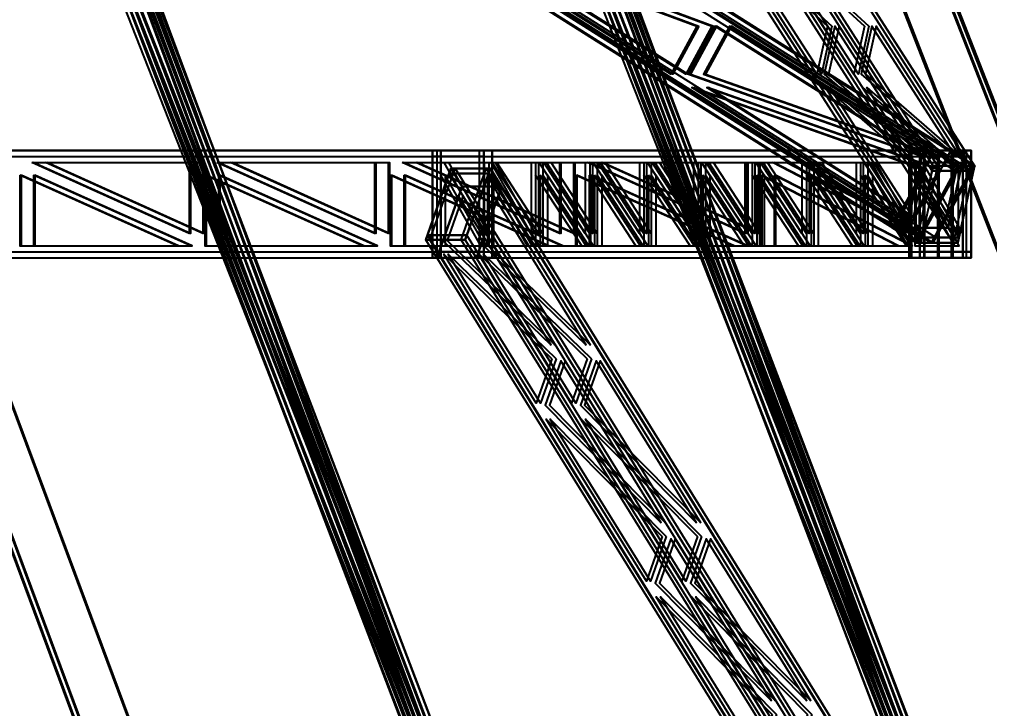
# Model space of a CAD drawing. Header units: millimetres. Extents: x -84906 to 117550, y -3000 to 338000.
# Drawn here: x 32198 to 35456, y 14895 to 17210 of the extents above; entities that cross this region are included whole.
import ezdxf

# ---------------------------------------------------------------- set-up
doc = ezdxf.new("R2010")
doc.units = ezdxf.units.MM
doc.layers.add('D-STR-DIM', color=7, linetype='Continuous', lineweight=13)
doc.layers.add('D-STR-STRC', color=7, linetype='Continuous', lineweight=25)
doc.styles.add('OpenSansCondensed-Light', font='OpenSansCondensed-Light.ttf')
doc.styles.add('TOWER_UNICODE', font='Arial Unicode.ttf')
doc.dimstyles.new('EZDXF', dxfattribs={"dimtxt": 0.25, "dimasz": 0.175, "dimexe": 0.375, "dimexo": 0.125, "dimgap": 0.1, "dimtad": 1, "dimlfac": 100, "dimzin": 12, "dimdsep": 46, "dimtxsty": 'OpenSansCondensed-Light', "dimblk": 'ARCHTICK', "dimcen": 2.5, "dimazin": 3, "dimtfac": 0.5, "dimtmove": 2, "dimatfit": 3})

# ---------------------------------------------------------------- blocks, each defined once
blk = doc.blocks.new('_ARCHTICK')
at = {"color": 0, "linetype": 'BYBLOCK', "const_width": 0.15}
blk.add_lwpolyline([(-0.5, -0.5), (0.5, 0.5)], dxfattribs=at)

msp = doc.modelspace()

# ---------------------------------------------------------------- linework, layer by layer
at = {"layer": 'D-STR-STRC'}
for points in [[(35349.4, 16718.4), (35209, 16459.4), (25368.3, 22670.5), (25508.7, 22929.5)], [(35349.4, 16718.4), (35209, 16459.4), (25368.3, 22670.5), (25508.7, 22929.5)], [(35355.4, 16718.4), (35215, 16459.4), (25374.3, 22670.5), (25514.7, 22929.5)], [(35355.4, 16718.4), (35215, 16459.4), (25374.3, 22670.5), (25514.7, 22929.5)], [(35399.7, 16718.4), (35259.3, 16459.4), (25418.6, 22670.5), (25559, 22929.5)], [(35399.7, 16718.4), (35259.3, 16459.4), (25418.6, 22670.5), (25559, 22929.5)], [(35405.7, 16718.4), (35265.3, 16459.4), (25424.6, 22670.5), (25565, 22929.5)], [(35405.7, 16718.4), (35265.3, 16459.4), (25424.6, 22670.5), (25565, 22929.5)], [(35266.3, 16718.4), (35209.4, 16459.4), (31225.6, 22670.5), (31282.5, 22929.5)], [(35266.3, 16718.4), (35209.4, 16459.4), (31225.6, 22670.5), (31282.5, 22929.5)], [(35281.1, 16718.4), (35224.3, 16459.4), (31240.5, 22670.5), (31297.3, 22929.5)], [(35281.1, 16718.4), (35224.3, 16459.4), (31240.5, 22670.5), (31297.3, 22929.5)], [(35390.5, 16718.4), (35333.6, 16459.4), (31349.8, 22670.5), (31406.7, 22929.5)], [(35390.5, 16718.4), (35333.6, 16459.4), (31349.8, 22670.5), (31406.7, 22929.5)], [(35405.3, 16718.4), (35348.5, 16459.4), (31364.7, 22670.5), (31421.5, 22929.5)], [(35405.3, 16718.4), (35348.5, 16459.4), (31364.7, 22670.5), (31421.5, 22929.5)], [(35244.5, 10447), (32524.1, 17363.2), (32225.4, 18372.6)], [(32225.4, 18372.6), (32524.1, 17363.2), (35405.7, 9803.3)], [(32225.4, 18372.6), (35405.7, 9803.3), (35244.5, 10447)], [(35259.7, 10452), (32539.3, 17368.2), (32240.5, 18377.5)], [(32240.5, 18377.5), (32539.3, 17368.2), (35420.9, 9808.2)], [(32240.6, 18377.3), (35420.9, 9808), (35259.7, 10451.8)], [(37025.7, 9803.3), (36864.5, 10447), (33845.4, 18372.6)], [(37025.7, 9803.3), (33845.4, 18372.6), (34144.1, 17363.2)], [(34144.1, 17363.2), (33845.4, 18372.6), (36864.5, 10447)], [(37010.6, 9798.5), (36849.3, 10442.3), (33830.2, 18367.8)], [(37010.6, 9798.3), (33830.2, 18367.6), (34128.9, 17358.3)], [(34128.9, 17358.3), (33830.2, 18367.6), (36849.4, 10442.1)], [(38586.9, 8970.4), (34571.7, 8970.4), (31204.3, 18040.8), (35039.5, 18040.8)], [(38586.9, 8964.8), (34571.7, 8964.8), (31204.3, 18035.2), (35039.5, 18035.2)], [(34571.7, 8959), (38586.9, 8959), (35039.5, 18029.4), (31204.3, 18029.4)], [(34586.7, 8970.4), (34586.7, 8970.4), (31219.3, 18040.8), (31219.3, 18040.8)], [(38572, 8959), (38572, 8959), (35024.6, 18029.4), (35024.6, 18029.4)], [(32858.5, 13579.5), (32858.5, 13579.5), (31233.8, 17955.8), (31233.8, 17955.8)], [(32873.5, 13585), (32873.5, 13585), (31248.8, 17961.3), (31248.8, 17961.3)], [(33042.8, 13579), (36598.2, 13579), (34890.3, 17956.2), (31413.7, 17956.2)], [(33042.8, 13573.2), (36598.2, 13573.2), (34890.3, 17950.4), (31413.7, 17950.4)], [(36598, 13585), (33042.7, 13585), (31413.9, 17961.3), (34890.5, 17961.3)], [(36598, 13579.5), (33042.7, 13579.5), (31413.9, 17955.8), (34890.5, 17955.8)], [(34049.8, 13534.6), (32531.2, 17395.4), (32364.4, 17958.9)], [(34065, 13539.5), (32546.3, 17400.4), (32379.6, 17963.9)], [(34136, 17390.5), (33969.3, 17954), (35654.7, 13529.6)], [(34151.2, 17395.4), (33984.4, 17958.9), (35669.8, 13534.6)], [(36767.4, 13573.2), (36767.4, 13573.2), (35055.5, 17950.4), (35055.5, 17950.4)], [(36782.3, 13579), (36782.3, 13579), (35070.4, 17956.2), (35070.4, 17956.2)], [(32373.7, 17925.9), (32532.9, 17388.1), (34068.4, 13359.7)], [(32388.9, 17930.9), (32548.1, 17393), (34083.6, 13364.6)], [(35673.3, 13354.7), (33978.6, 17921), (34137.7, 17383.1)], [(35688.4, 13359.7), (33993.7, 17925.9), (34152.9, 17388.1)], [(34473.2, 17186.8), (34385.7, 17025.4), (33636, 17498.6)], [(34473.2, 17186.8), (34385.7, 17025.4), (33636, 17498.6)], [(34479.2, 17186.8), (34391.7, 17025.4), (33642, 17498.6)], [(34479.2, 17186.8), (34391.7, 17025.4), (33642, 17498.6)], [(34523.5, 17186.8), (34436, 17025.4), (33686.3, 17498.6)], [(34523.5, 17186.8), (34436, 17025.4), (33686.3, 17498.6)], [(34529.5, 17186.8), (34442, 17025.4), (33692.3, 17498.6)], [(34529.5, 17186.8), (34442, 17025.4), (33692.3, 17498.6)], [(34911.5, 17186.8), (34876.1, 17025.4), (34572.6, 17498.6)], [(34911.5, 17186.8), (34876.1, 17025.4), (34572.6, 17498.6)], [(34926.4, 17186.8), (34890.9, 17025.4), (34587.5, 17498.6)], [(34926.4, 17186.8), (34890.9, 17025.4), (34587.5, 17498.6)], [(35035.8, 17186.8), (35000.3, 17025.4), (34696.8, 17498.6)], [(35035.8, 17186.8), (35000.3, 17025.4), (34696.8, 17498.6)], [(35050.6, 17186.8), (35015.2, 17025.4), (34711.7, 17498.6)], [(35050.6, 17186.8), (35015.2, 17025.4), (34711.7, 17498.6)], [(35244.5, 10447), (35405.7, 9803.3), (32524.1, 17363.2)], [(35259.7, 10451.7), (35420.9, 9808), (32539.3, 17368)], [(34144.1, 17363.2), (36864.5, 10447), (37025.7, 9803.3)], [(34128.9, 17358.5), (36849.3, 10442.3), (37010.5, 9798.6)], [(35224.3, 16751), (34532.7, 17187.5), (34445.1, 17026.1)], [(35224.3, 16751), (34532.7, 17187.5), (34445.1, 17026.1)], [(35230.3, 16751), (34538.7, 17187.5), (34451.1, 17026.1)], [(35230.3, 16751), (34538.7, 17187.5), (34451.1, 17026.1)], [(35274.6, 16751), (34582.9, 17187.5), (34495.4, 17026.1)], [(35274.6, 16751), (34582.9, 17187.5), (34495.4, 17026.1)], [(35280.6, 16751), (34588.9, 17187.5), (34501.4, 17026.1)], [(35280.6, 16751), (34588.9, 17187.5), (34501.4, 17026.1)], [(35215.6, 16751), (34935.6, 17187.5), (34900.2, 17026.1)], [(35215.6, 16751), (34935.6, 17187.5), (34900.2, 17026.1)], [(35230.4, 16751), (34950.4, 17187.5), (34915, 17026.1)], [(35230.4, 16751), (34950.4, 17187.5), (34915, 17026.1)], [(35339.8, 16751), (35059.8, 17187.5), (35024.4, 17026.1)], [(35339.8, 16751), (35059.8, 17187.5), (35024.4, 17026.1)], [(35354.7, 16751), (35074.7, 17187.5), (35039.2, 17026.1)], [(35354.7, 16751), (35074.7, 17187.5), (35039.2, 17026.1)], [(35235.3, 16705.8), (35147.7, 16544.4), (34456.1, 16981)], [(35235.3, 16705.8), (35147.7, 16544.4), (34456.1, 16981)], [(35241.3, 16705.8), (35153.7, 16544.4), (34462.1, 16981)], [(35241.3, 16705.8), (35153.7, 16544.4), (34462.1, 16981)], [(35285.5, 16705.8), (35198, 16544.4), (34506.4, 16981)], [(35285.5, 16705.8), (35198, 16544.4), (34506.4, 16981)], [(35291.5, 16705.8), (35204, 16544.4), (34512.4, 16981)], [(35291.5, 16705.8), (35204, 16544.4), (34512.4, 16981)], [(35220, 16705.8), (35184.6, 16544.4), (34904.6, 16981)], [(35220, 16705.8), (35184.6, 16544.4), (34904.6, 16981)], [(35234.9, 16705.8), (35199.4, 16544.4), (34919.4, 16981)], [(35234.9, 16705.8), (35199.4, 16544.4), (34919.4, 16981)], [(35344.3, 16705.8), (35308.8, 16544.4), (35028.8, 16981)], [(35344.3, 16705.8), (35308.8, 16544.4), (35028.8, 16981)], [(35359.1, 16705.8), (35323.7, 16544.4), (35043.7, 16981)], [(35359.1, 16705.8), (35323.7, 16544.4), (35043.7, 16981)], [(29685.9, 16768.9), (29685.9, 16408.9), (35282.1, 16408.9), (35282.1, 16768.9)], [(29685.9, 16768.9), (29685.9, 16408.9), (35282.1, 16408.9), (35282.1, 16768.9)], [(29690.3, 16768.9), (29690.3, 16408.9), (35286.6, 16408.9), (35286.6, 16768.9)], [(29690.3, 16768.9), (29690.3, 16408.9), (35286.6, 16408.9), (35286.6, 16768.9)], [(29731.9, 16768.9), (29731.9, 16408.9), (35328.1, 16408.9), (35328.1, 16768.9)], [(29731.9, 16768.9), (29731.9, 16408.9), (35328.1, 16408.9), (35328.1, 16768.9)], [(29736.4, 16768.9), (29736.4, 16408.9), (35332.6, 16408.9), (35332.6, 16768.9)], [(29736.4, 16768.9), (29736.4, 16408.9), (35332.6, 16408.9), (35332.6, 16768.9)], [(33757.5, 16768.9), (33584.7, 16768.9), (33584.7, 16748.9), (33757.5, 16748.9)], [(33584.7, 16768.9), (33584.7, 16408.9), (35221, 16408.9), (35221, 16768.9)], [(33757.5, 16768.9), (33584.7, 16768.9), (33584.7, 16408.9), (33757.5, 16408.9)], [(33584.7, 16768.9), (33757.5, 16768.9), (33757.5, 16748.9), (33584.7, 16748.9)], [(33584.7, 16768.9), (33584.7, 16408.9), (35221, 16408.9), (35221, 16768.9)], [(33584.7, 16768.9), (33757.5, 16768.9), (33757.5, 16408.9), (33584.7, 16408.9)], [(33600.1, 16768.9), (33600.1, 16408.9), (35236.3, 16408.9), (35236.3, 16768.9)], [(33600.1, 16768.9), (33600.1, 16408.9), (35236.3, 16408.9), (35236.3, 16768.9)], [(33785.5, 16768.9), (33612.8, 16768.9), (33612.8, 16408.9), (33785.5, 16408.9)], [(33612.8, 16768.9), (33785.5, 16768.9), (33785.5, 16408.9), (33612.8, 16408.9)], [(33742.1, 16768.9), (33742.1, 16408.9), (35378.4, 16408.9), (35378.4, 16768.9)], [(33742.1, 16768.9), (33742.1, 16408.9), (35378.4, 16408.9), (35378.4, 16768.9)], [(33757.5, 16768.9), (33757.5, 16408.9), (35393.7, 16408.9), (35393.7, 16768.9)], [(33757.5, 16768.9), (33757.5, 16408.9), (35393.7, 16408.9), (35393.7, 16768.9)], [(35269.4, 16768.9), (35325.7, 16768.9), (35185.3, 16509.9), (35129, 16509.9)], [(35325.7, 16768.9), (35269.4, 16768.9), (35129, 16509.9), (35185.3, 16509.9)], [(35233.9, 16768.9), (35372.9, 16768.9), (35316.1, 16509.9), (35177, 16509.9)], [(35372.9, 16768.9), (35233.9, 16768.9), (35177, 16509.9), (35316.1, 16509.9)], [(35236.6, 16768.9), (35186.1, 16768.9), (35186.1, 16408.9), (35236.6, 16408.9)], [(35186.1, 16768.9), (35236.6, 16768.9), (35236.6, 16408.9), (35186.1, 16408.9)], [(35365.7, 16768.9), (35192.9, 16768.9), (35192.9, 16408.9), (35365.7, 16408.9)], [(35192.9, 16768.9), (35365.7, 16768.9), (35365.7, 16408.9), (35192.9, 16408.9)], [(35393.7, 16768.9), (35221, 16768.9), (35221, 16748.9), (35393.7, 16748.9)], [(35393.7, 16768.9), (35221, 16768.9), (35221, 16408.9), (35393.7, 16408.9)], [(35221, 16768.9), (35393.7, 16768.9), (35393.7, 16748.9), (35221, 16748.9)], [(35221, 16768.9), (35393.7, 16768.9), (35393.7, 16408.9), (35221, 16408.9)], [(35332.6, 16768.9), (35282.1, 16768.9), (35282.1, 16748.9), (35332.6, 16748.9)], [(35332.6, 16768.9), (35282.1, 16768.9), (35282.1, 16408.9), (35332.6, 16408.9)], [(35282.1, 16768.9), (35332.6, 16768.9), (35332.6, 16748.9), (35282.1, 16748.9)], [(35282.1, 16768.9), (35332.6, 16768.9), (35332.6, 16408.9), (35282.1, 16408.9)], [(32239.8, 16728.9), (32768.5, 16728.9), (32768.5, 16490.9)], [(32239.8, 16728.9), (32768.5, 16728.9), (32768.5, 16490.9)], [(32244.3, 16728.9), (32773, 16728.9), (32773, 16490.9)], [(32244.3, 16728.9), (32773, 16728.9), (32773, 16490.9)], [(32285.8, 16728.9), (32814.5, 16728.9), (32814.5, 16490.9)], [(32285.8, 16728.9), (32814.5, 16728.9), (32814.5, 16490.9)], [(32290.3, 16728.9), (32819, 16728.9), (32819, 16490.9)], [(32290.3, 16728.9), (32819, 16728.9), (32819, 16490.9)], [(32861.6, 16728.9), (33390.3, 16728.9), (33390.3, 16490.9)], [(32861.6, 16728.9), (33390.3, 16728.9), (33390.3, 16490.9)], [(32866.1, 16728.9), (33394.8, 16728.9), (33394.8, 16490.9)], [(32866.1, 16728.9), (33394.8, 16728.9), (33394.8, 16490.9)], [(32907.6, 16728.9), (33436.3, 16728.9), (33436.3, 16490.9)], [(32907.6, 16728.9), (33436.3, 16728.9), (33436.3, 16490.9)], [(32912.1, 16728.9), (33440.8, 16728.9), (33440.8, 16490.9)], [(32912.1, 16728.9), (33440.8, 16728.9), (33440.8, 16490.9)], [(33483.4, 16728.9), (34012.1, 16728.9), (34012.1, 16490.9)], [(33483.4, 16728.9), (34012.1, 16728.9), (34012.1, 16490.9)], [(33487.9, 16728.9), (34016.6, 16728.9), (34016.6, 16490.9)], [(33487.9, 16728.9), (34016.6, 16728.9), (34016.6, 16490.9)], [(33529.4, 16728.9), (34058.1, 16728.9), (34058.1, 16490.9)], [(33529.4, 16728.9), (34058.1, 16728.9), (34058.1, 16490.9)], [(33533.9, 16728.9), (34062.6, 16728.9), (34062.6, 16490.9)], [(33533.9, 16728.9), (34062.6, 16728.9), (34062.6, 16490.9)], [(33624.6, 16728.9), (33758.8, 16728.9), (33758.8, 16490.9)], [(33624.6, 16728.9), (33758.8, 16728.9), (33758.8, 16490.9)], [(33639.9, 16728.9), (33774.2, 16728.9), (33774.2, 16490.9)], [(33639.9, 16728.9), (33774.2, 16728.9), (33774.2, 16490.9)], [(33782, 16728.9), (33916.2, 16728.9), (33916.2, 16490.9)], [(33782, 16728.9), (33916.2, 16728.9), (33916.2, 16490.9)], [(33786, 16728.9), (33940.6, 16728.9), (33940.6, 16490.9)], [(33786, 16728.9), (33940.6, 16728.9), (33940.6, 16490.9)], [(33797.3, 16728.9), (33931.6, 16728.9), (33931.6, 16490.9)], [(33797.3, 16728.9), (33931.6, 16728.9), (33931.6, 16490.9)], [(33801.4, 16728.9), (33956, 16728.9), (33956, 16490.9)], [(33801.4, 16728.9), (33956, 16728.9), (33956, 16490.9)], [(33943.4, 16728.9), (34098, 16728.9), (34098, 16490.9)], [(33943.4, 16728.9), (34098, 16728.9), (34098, 16490.9)], [(33958.8, 16728.9), (34113.4, 16728.9), (34113.4, 16490.9)], [(33958.8, 16728.9), (34113.4, 16728.9), (34113.4, 16490.9)], [(33967.8, 16728.9), (34122.4, 16728.9), (34122.4, 16490.9)], [(33967.8, 16728.9), (34122.4, 16728.9), (34122.4, 16490.9)], [(33983.2, 16728.9), (34137.8, 16728.9), (34137.8, 16490.9)], [(33983.2, 16728.9), (34137.8, 16728.9), (34137.8, 16490.9)], [(34105.2, 16728.9), (34633.9, 16728.9), (34633.9, 16490.9)], [(34105.2, 16728.9), (34633.9, 16728.9), (34633.9, 16490.9)], [(34109.7, 16728.9), (34638.4, 16728.9), (34638.4, 16490.9)], [(34109.7, 16728.9), (34638.4, 16728.9), (34638.4, 16490.9)], [(34125.2, 16728.9), (34279.8, 16728.9), (34279.8, 16490.9)], [(34125.2, 16728.9), (34279.8, 16728.9), (34279.8, 16490.9)], [(34140.6, 16728.9), (34295.2, 16728.9), (34295.2, 16490.9)], [(34140.6, 16728.9), (34295.2, 16728.9), (34295.2, 16490.9)], [(34149.6, 16728.9), (34304.2, 16728.9), (34304.2, 16490.9)], [(34149.6, 16728.9), (34304.2, 16728.9), (34304.2, 16490.9)], [(34151.2, 16728.9), (34679.9, 16728.9), (34679.9, 16490.9)], [(34151.2, 16728.9), (34679.9, 16728.9), (34679.9, 16490.9)], [(34155.7, 16728.9), (34684.4, 16728.9), (34684.4, 16490.9)], [(34155.7, 16728.9), (34684.4, 16728.9), (34684.4, 16490.9)], [(34165, 16728.9), (34319.6, 16728.9), (34319.6, 16490.9)], [(34165, 16728.9), (34319.6, 16728.9), (34319.6, 16490.9)], [(34307, 16728.9), (34461.6, 16728.9), (34461.6, 16490.9)], [(34307, 16728.9), (34461.6, 16728.9), (34461.6, 16490.9)], [(34322.4, 16728.9), (34477, 16728.9), (34477, 16490.9)], [(34322.4, 16728.9), (34477, 16728.9), (34477, 16490.9)], [(34331.4, 16728.9), (34486, 16728.9), (34486, 16490.9)], [(34331.4, 16728.9), (34486, 16728.9), (34486, 16490.9)], [(34346.8, 16728.9), (34501.4, 16728.9), (34501.4, 16490.9)], [(34346.8, 16728.9), (34501.4, 16728.9), (34501.4, 16490.9)], [(34488.9, 16728.9), (34643.4, 16728.9), (34643.4, 16490.9)], [(34488.9, 16728.9), (34643.4, 16728.9), (34643.4, 16490.9)], [(34504.2, 16728.9), (34658.8, 16728.9), (34658.8, 16490.9)], [(34504.2, 16728.9), (34658.8, 16728.9), (34658.8, 16490.9)], [(34513.3, 16728.9), (34667.8, 16728.9), (34667.8, 16490.9)], [(34513.3, 16728.9), (34667.8, 16728.9), (34667.8, 16490.9)], [(34528.6, 16728.9), (34683.2, 16728.9), (34683.2, 16490.9)], [(34528.6, 16728.9), (34683.2, 16728.9), (34683.2, 16490.9)], [(34670.7, 16728.9), (34825.2, 16728.9), (34825.2, 16490.9)], [(34670.7, 16728.9), (34825.2, 16728.9), (34825.2, 16490.9)], [(34686, 16728.9), (34840.6, 16728.9), (34840.6, 16490.9)], [(34686, 16728.9), (34840.6, 16728.9), (34840.6, 16490.9)], [(34695.1, 16728.9), (34849.6, 16728.9), (34849.6, 16490.9)], [(34695.1, 16728.9), (34849.6, 16728.9), (34849.6, 16490.9)], [(34710.4, 16728.9), (34865, 16728.9), (34865, 16490.9)], [(34710.4, 16728.9), (34865, 16728.9), (34865, 16490.9)], [(34727, 16728.9), (35186.1, 16728.9), (35186.1, 16490.9)], [(34727, 16728.9), (35186.1, 16728.9), (35186.1, 16490.9)], [(34731.5, 16728.9), (35190.6, 16728.9), (35190.6, 16490.9)], [(34731.5, 16728.9), (35190.6, 16728.9), (35190.6, 16490.9)], [(34773, 16728.9), (35232.1, 16728.9), (35232.1, 16490.9)], [(34773, 16728.9), (35232.1, 16728.9), (35232.1, 16490.9)], [(34777.5, 16728.9), (35236.6, 16728.9), (35236.6, 16490.9)], [(34777.5, 16728.9), (35236.6, 16728.9), (35236.6, 16490.9)], [(34852.5, 16728.9), (35007.1, 16728.9), (35007.1, 16490.9)], [(34852.5, 16728.9), (35007.1, 16728.9), (35007.1, 16490.9)], [(34867.8, 16728.9), (35022.4, 16728.9), (35022.4, 16490.9)], [(34867.8, 16728.9), (35022.4, 16728.9), (35022.4, 16490.9)], [(34876.9, 16728.9), (35031.5, 16728.9), (35031.5, 16490.9)], [(34876.9, 16728.9), (35031.5, 16728.9), (35031.5, 16490.9)], [(34892.2, 16728.9), (35046.8, 16728.9), (35046.8, 16490.9)], [(34892.2, 16728.9), (35046.8, 16728.9), (35046.8, 16490.9)], [(35034.3, 16728.9), (35188.9, 16728.9), (35188.9, 16490.9)], [(35034.3, 16728.9), (35188.9, 16728.9), (35188.9, 16490.9)], [(35049.6, 16728.9), (35204.2, 16728.9), (35204.2, 16490.9)], [(35049.6, 16728.9), (35204.2, 16728.9), (35204.2, 16490.9)], [(35058.7, 16728.9), (35192.9, 16728.9), (35192.9, 16490.9)], [(35058.7, 16728.9), (35192.9, 16728.9), (35192.9, 16490.9)], [(35074, 16728.9), (35208.3, 16728.9), (35208.3, 16490.9)], [(35074, 16728.9), (35208.3, 16728.9), (35208.3, 16490.9)], [(35349.4, 16718.4), (35405.7, 16718.4), (35265.3, 16459.4), (35209, 16459.4)], [(35405.7, 16718.4), (35349.4, 16718.4), (35209, 16459.4), (35265.3, 16459.4)], [(35266.3, 16718.4), (35405.3, 16718.4), (35348.5, 16459.4), (35209.4, 16459.4)], [(35405.3, 16718.4), (35266.3, 16718.4), (35209.4, 16459.4), (35348.5, 16459.4)], [(35216.1, 16728.9), (35350.3, 16728.9), (35350.3, 16490.9)], [(35216.1, 16728.9), (35350.3, 16728.9), (35350.3, 16490.9)], [(35231.4, 16728.9), (35365.7, 16728.9), (35365.7, 16490.9)], [(35231.4, 16728.9), (35365.7, 16728.9), (35365.7, 16490.9)], [(35266.3, 16718.4), (35405.3, 16718.4), (35401.5, 16701.1), (35262.5, 16701.1)], [(35405.3, 16718.4), (35266.3, 16718.4), (35262.5, 16701.1), (35401.5, 16701.1)], [(35349.4, 16718.4), (35405.7, 16718.4), (35396.4, 16701.1), (35340.1, 16701.1)], [(35405.7, 16718.4), (35349.4, 16718.4), (35340.1, 16701.1), (35396.4, 16701.1)], [(32199.5, 16686.9), (32199.5, 16448.9), (32728.2, 16448.9)], [(32199.5, 16686.9), (32199.5, 16448.9), (32728.2, 16448.9)], [(32204, 16686.9), (32204, 16448.9), (32732.7, 16448.9)], [(32204, 16686.9), (32204, 16448.9), (32732.7, 16448.9)], [(32245.5, 16686.9), (32245.5, 16448.9), (32774.2, 16448.9)], [(32245.5, 16686.9), (32245.5, 16448.9), (32774.2, 16448.9)], [(32250, 16686.9), (32250, 16448.9), (32778.7, 16448.9)], [(32250, 16686.9), (32250, 16448.9), (32778.7, 16448.9)], [(32821.3, 16686.9), (32821.3, 16448.9), (33350, 16448.9)], [(32821.3, 16686.9), (32821.3, 16448.9), (33350, 16448.9)], [(32825.8, 16686.9), (32825.8, 16448.9), (33354.5, 16448.9)], [(32825.8, 16686.9), (32825.8, 16448.9), (33354.5, 16448.9)], [(32867.3, 16686.9), (32867.3, 16448.9), (33396, 16448.9)], [(32867.3, 16686.9), (32867.3, 16448.9), (33396, 16448.9)], [(32871.8, 16686.9), (32871.8, 16448.9), (33400.5, 16448.9)], [(32871.8, 16686.9), (32871.8, 16448.9), (33400.5, 16448.9)], [(33443.1, 16686.9), (33443.1, 16448.9), (33971.8, 16448.9)], [(33443.1, 16686.9), (33443.1, 16448.9), (33971.8, 16448.9)], [(33447.6, 16686.9), (33447.6, 16448.9), (33976.3, 16448.9)], [(33447.6, 16686.9), (33447.6, 16448.9), (33976.3, 16448.9)], [(33489.1, 16686.9), (33489.1, 16448.9), (34017.8, 16448.9)], [(33489.1, 16686.9), (33489.1, 16448.9), (34017.8, 16448.9)], [(33493.6, 16686.9), (33493.6, 16448.9), (34022.3, 16448.9)], [(33493.6, 16686.9), (33493.6, 16448.9), (34022.3, 16448.9)], [(38086.7, 9542), (38002.2, 9302.5), (33562.6, 16469.1), (33647, 16708.6)], [(33647, 16708.6), (33779.6, 16708.6), (33695.2, 16469.1), (33562.6, 16469.1)], [(38086.7, 9542), (38002.2, 9302.5), (33562.6, 16469.1), (33647, 16708.6)], [(33779.6, 16708.6), (33647, 16708.6), (33562.6, 16469.1), (33695.2, 16469.1)], [(38100.8, 9542), (38016.4, 9302.5), (33576.7, 16469.1), (33661.1, 16708.6)], [(38100.8, 9542), (38016.4, 9302.5), (33576.7, 16469.1), (33661.1, 16708.6)], [(33612.8, 16686.9), (33612.8, 16448.9), (33747, 16448.9)], [(33612.8, 16686.9), (33612.8, 16448.9), (33747, 16448.9)], [(33628.1, 16686.9), (33628.1, 16448.9), (33762.4, 16448.9)], [(33628.1, 16686.9), (33628.1, 16448.9), (33762.4, 16448.9)], [(33647, 16708.6), (33779.6, 16708.6), (33774, 16692.7), (33641.4, 16692.7)], [(33779.6, 16708.6), (33647, 16708.6), (33641.4, 16692.7), (33774, 16692.7)], [(38205.1, 9542), (38120.7, 9302.5), (33681, 16469.1), (33765.5, 16708.6)], [(38205.1, 9542), (38120.7, 9302.5), (33681, 16469.1), (33765.5, 16708.6)], [(38219.3, 9542), (38134.9, 9302.5), (33695.2, 16469.1), (33779.6, 16708.6)], [(38219.3, 9542), (38134.9, 9302.5), (33695.2, 16469.1), (33779.6, 16708.6)], [(33770.2, 16686.9), (33770.2, 16448.9), (33904.4, 16448.9)], [(33770.2, 16686.9), (33770.2, 16448.9), (33904.4, 16448.9)], [(33774.2, 16686.9), (33774.2, 16448.9), (33928.8, 16448.9)], [(33774.2, 16686.9), (33774.2, 16448.9), (33928.8, 16448.9)], [(33785.5, 16686.9), (33785.5, 16448.9), (33919.8, 16448.9)], [(33785.5, 16686.9), (33785.5, 16448.9), (33919.8, 16448.9)], [(33789.6, 16686.9), (33789.6, 16448.9), (33944.2, 16448.9)], [(33789.6, 16686.9), (33789.6, 16448.9), (33944.2, 16448.9)], [(33931.6, 16686.9), (33931.6, 16448.9), (34086.2, 16448.9)], [(33931.6, 16686.9), (33931.6, 16448.9), (34086.2, 16448.9)], [(33947, 16686.9), (33947, 16448.9), (34101.6, 16448.9)], [(33947, 16686.9), (33947, 16448.9), (34101.6, 16448.9)], [(33956, 16686.9), (33956, 16448.9), (34110.6, 16448.9)], [(33956, 16686.9), (33956, 16448.9), (34110.6, 16448.9)], [(33971.4, 16686.9), (33971.4, 16448.9), (34126, 16448.9)], [(33971.4, 16686.9), (33971.4, 16448.9), (34126, 16448.9)], [(34064.9, 16686.9), (34064.9, 16448.9), (34593.6, 16448.9)], [(34064.9, 16686.9), (34064.9, 16448.9), (34593.6, 16448.9)], [(34069.4, 16686.9), (34069.4, 16448.9), (34598.1, 16448.9)], [(34069.4, 16686.9), (34069.4, 16448.9), (34598.1, 16448.9)], [(34110.9, 16686.9), (34110.9, 16448.9), (34639.6, 16448.9)], [(34110.9, 16686.9), (34110.9, 16448.9), (34639.6, 16448.9)], [(34113.5, 16686.9), (34113.5, 16448.9), (34268, 16448.9)], [(34113.5, 16686.9), (34113.5, 16448.9), (34268, 16448.9)], [(34115.4, 16686.9), (34115.4, 16448.9), (34644.1, 16448.9)], [(34115.4, 16686.9), (34115.4, 16448.9), (34644.1, 16448.9)], [(34128.8, 16686.9), (34128.8, 16448.9), (34283.4, 16448.9)], [(34128.8, 16686.9), (34128.8, 16448.9), (34283.4, 16448.9)], [(34137.8, 16686.9), (34137.8, 16448.9), (34292.4, 16448.9)], [(34137.8, 16686.9), (34137.8, 16448.9), (34292.4, 16448.9)], [(34153.2, 16686.9), (34153.2, 16448.9), (34307.8, 16448.9)], [(34153.2, 16686.9), (34153.2, 16448.9), (34307.8, 16448.9)], [(34295.3, 16686.9), (34295.3, 16448.9), (34449.8, 16448.9)], [(34295.3, 16686.9), (34295.3, 16448.9), (34449.8, 16448.9)], [(34310.6, 16686.9), (34310.6, 16448.9), (34465.2, 16448.9)], [(34310.6, 16686.9), (34310.6, 16448.9), (34465.2, 16448.9)], [(34319.7, 16686.9), (34319.7, 16448.9), (34474.2, 16448.9)], [(34319.7, 16686.9), (34319.7, 16448.9), (34474.2, 16448.9)], [(34335, 16686.9), (34335, 16448.9), (34489.6, 16448.9)], [(34335, 16686.9), (34335, 16448.9), (34489.6, 16448.9)], [(34477.1, 16686.9), (34477.1, 16448.9), (34631.7, 16448.9)], [(34477.1, 16686.9), (34477.1, 16448.9), (34631.7, 16448.9)], [(34492.4, 16686.9), (34492.4, 16448.9), (34647, 16448.9)], [(34492.4, 16686.9), (34492.4, 16448.9), (34647, 16448.9)], [(34501.5, 16686.9), (34501.5, 16448.9), (34656.1, 16448.9)], [(34501.5, 16686.9), (34501.5, 16448.9), (34656.1, 16448.9)], [(34516.8, 16686.9), (34516.8, 16448.9), (34671.4, 16448.9)], [(34516.8, 16686.9), (34516.8, 16448.9), (34671.4, 16448.9)], [(34658.9, 16686.9), (34658.9, 16448.9), (34813.5, 16448.9)], [(34658.9, 16686.9), (34658.9, 16448.9), (34813.5, 16448.9)], [(34674.2, 16686.9), (34674.2, 16448.9), (34828.8, 16448.9)], [(34674.2, 16686.9), (34674.2, 16448.9), (34828.8, 16448.9)], [(34683.3, 16686.9), (34683.3, 16448.9), (34837.9, 16448.9)], [(34683.3, 16686.9), (34683.3, 16448.9), (34837.9, 16448.9)], [(34686.7, 16686.9), (34686.7, 16448.9), (35145.8, 16448.9)], [(34686.7, 16686.9), (34686.7, 16448.9), (35145.8, 16448.9)], [(34691.2, 16686.9), (34691.2, 16448.9), (35150.3, 16448.9)], [(34691.2, 16686.9), (34691.2, 16448.9), (35150.3, 16448.9)], [(34698.6, 16686.9), (34698.6, 16448.9), (34853.2, 16448.9)], [(34698.6, 16686.9), (34698.6, 16448.9), (34853.2, 16448.9)], [(34732.7, 16686.9), (34732.7, 16448.9), (35191.8, 16448.9)], [(34732.7, 16686.9), (34732.7, 16448.9), (35191.8, 16448.9)], [(34737.2, 16686.9), (34737.2, 16448.9), (35196.3, 16448.9)], [(34737.2, 16686.9), (34737.2, 16448.9), (35196.3, 16448.9)], [(34840.7, 16686.9), (34840.7, 16448.9), (34995.3, 16448.9)], [(34840.7, 16686.9), (34840.7, 16448.9), (34995.3, 16448.9)], [(34856, 16686.9), (34856, 16448.9), (35010.6, 16448.9)], [(34856, 16686.9), (34856, 16448.9), (35010.6, 16448.9)], [(34865.1, 16686.9), (34865.1, 16448.9), (35019.7, 16448.9)], [(34865.1, 16686.9), (34865.1, 16448.9), (35019.7, 16448.9)], [(34880.4, 16686.9), (34880.4, 16448.9), (35035, 16448.9)], [(34880.4, 16686.9), (34880.4, 16448.9), (35035, 16448.9)], [(35022.5, 16686.9), (35022.5, 16448.9), (35177.1, 16448.9)], [(35022.5, 16686.9), (35022.5, 16448.9), (35177.1, 16448.9)], [(35037.8, 16686.9), (35037.8, 16448.9), (35192.4, 16448.9)], [(35037.8, 16686.9), (35037.8, 16448.9), (35192.4, 16448.9)], [(35046.9, 16686.9), (35046.9, 16448.9), (35181.1, 16448.9)], [(35046.9, 16686.9), (35046.9, 16448.9), (35181.1, 16448.9)], [(35062.2, 16686.9), (35062.2, 16448.9), (35196.5, 16448.9)], [(35062.2, 16686.9), (35062.2, 16448.9), (35196.5, 16448.9)], [(35204.3, 16686.9), (35204.3, 16448.9), (35338.5, 16448.9)], [(35204.3, 16686.9), (35204.3, 16448.9), (35338.5, 16448.9)], [(35219.7, 16686.9), (35219.7, 16448.9), (35353.9, 16448.9)], [(35219.7, 16686.9), (35219.7, 16448.9), (35353.9, 16448.9)], [(33684.3, 16648.4), (33816.9, 16648.4), (33732.5, 16408.9), (33599.9, 16408.9)], [(33816.9, 16648.4), (33684.3, 16648.4), (33599.9, 16408.9), (33732.5, 16408.9)], [(33983.1, 16115.9), (33673, 16616.5), (33620.4, 16467.2)], [(33983.1, 16115.9), (33673, 16616.5), (33620.4, 16467.2)], [(33997.3, 16115.9), (33687.2, 16616.5), (33634.6, 16467.2)], [(33997.3, 16115.9), (33687.2, 16616.5), (33634.6, 16467.2)], [(34101.6, 16115.9), (33791.5, 16616.5), (33738.9, 16467.2)], [(34101.6, 16115.9), (33791.5, 16616.5), (33738.9, 16467.2)], [(34115.8, 16115.9), (33805.7, 16616.5), (33753, 16467.2)], [(34115.8, 16115.9), (33805.7, 16616.5), (33753, 16467.2)], [(33568.2, 16485.1), (33700.8, 16485.1), (33695.2, 16469.1), (33562.6, 16469.1)], [(33700.8, 16485.1), (33568.2, 16485.1), (33562.6, 16469.1), (33695.2, 16469.1)], [(35218.4, 16476.7), (35274.7, 16476.7), (35265.3, 16459.4), (35209, 16459.4)], [(35274.7, 16476.7), (35218.4, 16476.7), (35209, 16459.4), (35265.3, 16459.4)], [(35213.2, 16476.7), (35352.2, 16476.7), (35348.5, 16459.4), (35209.4, 16459.4)], [(35352.2, 16476.7), (35213.2, 16476.7), (35209.4, 16459.4), (35348.5, 16459.4)], [(33757.5, 16428.9), (33584.7, 16428.9), (33584.7, 16408.9), (33757.5, 16408.9)], [(33584.7, 16428.9), (33757.5, 16428.9), (33757.5, 16408.9), (33584.7, 16408.9)], [(33986.2, 16069.7), (33933.5, 15920.4), (33623.4, 16421)], [(33986.2, 16069.7), (33933.5, 15920.4), (33623.4, 16421)], [(34000.3, 16069.7), (33947.7, 15920.4), (33637.6, 16421)], [(34000.3, 16069.7), (33947.7, 15920.4), (33637.6, 16421)], [(34104.6, 16069.7), (34052, 15920.4), (33741.9, 16421)], [(34104.6, 16069.7), (34052, 15920.4), (33741.9, 16421)], [(34118.8, 16069.7), (34066.2, 15920.4), (33756.1, 16421)], [(34118.8, 16069.7), (34066.2, 15920.4), (33756.1, 16421)], [(35393.7, 16428.9), (35221, 16428.9), (35221, 16408.9), (35393.7, 16408.9)], [(35221, 16428.9), (35393.7, 16428.9), (35393.7, 16408.9), (35221, 16408.9)], [(35332.6, 16428.9), (35282.1, 16428.9), (35282.1, 16408.9), (35332.6, 16408.9)], [(35282.1, 16428.9), (35332.6, 16428.9), (35332.6, 16408.9), (35282.1, 16408.9)], [(34353.1, 15518.7), (34016, 16062.9), (33963.3, 15913.6)], [(34353.1, 15518.7), (34016, 16062.9), (33963.3, 15913.6)], [(34367.3, 15518.7), (34030.1, 16062.9), (33977.5, 15913.6)], [(34367.3, 15518.7), (34030.1, 16062.9), (33977.5, 15913.6)], [(34471.6, 15518.7), (34134.4, 16062.9), (34081.8, 15913.6)], [(34471.6, 15518.7), (34134.4, 16062.9), (34081.8, 15913.6)], [(34485.7, 15518.7), (34148.6, 16062.9), (34096, 15913.6)], [(34485.7, 15518.7), (34148.6, 16062.9), (34096, 15913.6)], [(34356.1, 15472.5), (34303.5, 15323.2), (33966.4, 15867.4)], [(34356.1, 15472.5), (34303.5, 15323.2), (33966.4, 15867.4)], [(34370.3, 15472.5), (34317.7, 15323.2), (33980.5, 15867.4)], [(34370.3, 15472.5), (34317.7, 15323.2), (33980.5, 15867.4)], [(34474.6, 15472.5), (34422, 15323.2), (34084.8, 15867.4)], [(34474.6, 15472.5), (34422, 15323.2), (34084.8, 15867.4)], [(34488.8, 15472.5), (34436.1, 15323.2), (34099, 15867.4)], [(34488.8, 15472.5), (34436.1, 15323.2), (34099, 15867.4)], [(34723.1, 14921.5), (34385.9, 15465.7), (34333.3, 15316.4)], [(34723.1, 14921.5), (34385.9, 15465.7), (34333.3, 15316.4)], [(34737.2, 14921.5), (34400.1, 15465.7), (34347.5, 15316.4)], [(34737.2, 14921.5), (34400.1, 15465.7), (34347.5, 15316.4)], [(34841.6, 14921.5), (34504.4, 15465.7), (34451.8, 15316.4)], [(34841.6, 14921.5), (34504.4, 15465.7), (34451.8, 15316.4)], [(34855.7, 14921.5), (34518.6, 15465.7), (34465.9, 15316.4)], [(34855.7, 14921.5), (34518.6, 15465.7), (34465.9, 15316.4)], [(34726.1, 14875.3), (34673.5, 14726), (34336.3, 15270.2)], [(34726.1, 14875.3), (34673.5, 14726), (34336.3, 15270.2)], [(34740.3, 14875.3), (34687.6, 14726), (34350.5, 15270.2)], [(34740.3, 14875.3), (34687.6, 14726), (34350.5, 15270.2)], [(34844.6, 14875.3), (34792, 14726), (34454.8, 15270.2)], [(34844.6, 14875.3), (34792, 14726), (34454.8, 15270.2)], [(34858.7, 14875.3), (34806.1, 14726), (34469, 15270.2)], [(34858.7, 14875.3), (34806.1, 14726), (34469, 15270.2)]]:
    msp.add_lwpolyline(points, close=True, dxfattribs=at)
for points in [[(35340.1, 16701.1), (25499.4, 22912.2)], [(35340.1, 16701.1), (25499.4, 22912.2)], [(35349.4, 16718.4), (25508.7, 22929.5)], [(35349.4, 16718.4), (25508.7, 22929.5)], [(35396.4, 16701.1), (25555.7, 22912.2)], [(35396.4, 16701.1), (25555.7, 22912.2)], [(35405.7, 16718.4), (25565, 22929.5)], [(35405.7, 16718.4), (25565, 22929.5)], [(35262.5, 16701.1), (31278.7, 22912.2)], [(35262.5, 16701.1), (31278.7, 22912.2)], [(35266.3, 16718.4), (31282.5, 22929.5)], [(35266.3, 16718.4), (31282.5, 22929.5)], [(35401.5, 16701.1), (31417.7, 22912.2)], [(35401.5, 16701.1), (31417.7, 22912.2)], [(35405.3, 16718.4), (31421.5, 22929.5)], [(35405.3, 16718.4), (31421.5, 22929.5)], [(35218.4, 16476.7), (25377.7, 22687.8)], [(35218.4, 16476.7), (25377.7, 22687.8)], [(35274.7, 16476.7), (25434, 22687.8)], [(35274.7, 16476.7), (25434, 22687.8)], [(35213.2, 16476.7), (31229.4, 22687.8)], [(35213.2, 16476.7), (31229.4, 22687.8)], [(35352.2, 16476.7), (31368.5, 22687.8)], [(35352.2, 16476.7), (31368.5, 22687.8)], [(35209, 16459.4), (25368.3, 22670.5)], [(35209, 16459.4), (25368.3, 22670.5)], [(35265.3, 16459.4), (25424.6, 22670.5)], [(35265.3, 16459.4), (25424.6, 22670.5)], [(35209.4, 16459.4), (31225.6, 22670.5)], [(35209.4, 16459.4), (31225.6, 22670.5)], [(35348.5, 16459.4), (31364.7, 22670.5)], [(35348.5, 16459.4), (31364.7, 22670.5)], [(32244.9, 18406.6), (35425.3, 9837.3)], [(32214.6, 18396.9), (35394.9, 9827.6)], [(35244.5, 10447), (32225.4, 18372.6)], [(32225.4, 18372.6), (35244.5, 10447)], [(36999.8, 9822.7), (33819.4, 18392)], [(36864.5, 10447), (33845.4, 18372.6)], [(33845.4, 18372.6), (36864.5, 10447)], [(37030.1, 9832.4), (33849.8, 18401.7)], [(32221, 18343.5), (35401.4, 9774.2)], [(35248.8, 10429.9), (32230.8, 18354.4)], [(32230.8, 18354.4), (35248.8, 10429.9)], [(32251.4, 18353.2), (35431.7, 9783.8)], [(37006.2, 9769.3), (33825.8, 18338.6)], [(36868.8, 10429.9), (33850.8, 18354.4)], [(33850.8, 18354.4), (36868.8, 10429.9)], [(37036.5, 9779), (33856.2, 18348.3)], [(34571.7, 8964.8), (31204.3, 18035.2)], [(34571.7, 8964.8), (31204.3, 18035.2)], [(34591.7, 8964.8), (31224.3, 18035.2)], [(38566.9, 8964.8), (35019.5, 18035.2)], [(38586.9, 8964.8), (35039.5, 18035.2)], [(38586.9, 8964.8), (35039.5, 18035.2)], [(35230.9, 10478.8), (32510.4, 17395)], [(35261.2, 10488.5), (32540.8, 17404.7)], [(34145.6, 17399.9), (36866, 10483.6)], [(35401.5, 9820.4), (32518.7, 17381.4)], [(32518.7, 17381.4), (35401.5, 9820.4)], [(35405.7, 9803.3), (32524.1, 17363.2)], [(32524.1, 17363.2), (35405.7, 9803.3)], [(34115.3, 17390.2), (36835.7, 10474)], [(37021.5, 9820.4), (34138.7, 17381.4)], [(34138.7, 17381.4), (37021.5, 9820.4)], [(37025.7, 9803.3), (34144.1, 17363.2)], [(34144.1, 17363.2), (37025.7, 9803.3)], [(35273.3, 10420.1), (32552.9, 17336.3)], [(34157.8, 17331.5), (36878.2, 10415.2)], [(35243, 10410.4), (32522.6, 17326.6)], [(34127.4, 17321.8), (36847.8, 10405.6)], [(29685.9, 16768.9), (35282.1, 16768.9)], [(29685.9, 16768.9), (35282.1, 16768.9)], [(29685.9, 16748.9), (35282.1, 16748.9)], [(29685.9, 16748.9), (35282.1, 16748.9)], [(29736.4, 16768.9), (35332.6, 16768.9)], [(29736.4, 16768.9), (35332.6, 16768.9)], [(29736.4, 16748.9), (35332.6, 16748.9)], [(29736.4, 16748.9), (35332.6, 16748.9)], [(33584.7, 16768.9), (35221, 16768.9)], [(33584.7, 16768.9), (33612.8, 16768.9)], [(33584.7, 16768.9), (35221, 16768.9)], [(33584.7, 16768.9), (33612.8, 16768.9)], [(33584.7, 16748.9), (35221, 16748.9)], [(33584.7, 16748.9), (35221, 16748.9)], [(33757.5, 16768.9), (35393.7, 16768.9)], [(33757.5, 16768.9), (33785.5, 16768.9)], [(33757.5, 16768.9), (35393.7, 16768.9)], [(33757.5, 16768.9), (33785.5, 16768.9)], [(33757.5, 16748.9), (35393.7, 16748.9)], [(33757.5, 16748.9), (35393.7, 16748.9)], [(35186.1, 16768.9), (35282.1, 16768.9)], [(35186.1, 16768.9), (35282.1, 16768.9)], [(35192.9, 16768.9), (35221, 16768.9)], [(35192.9, 16768.9), (35221, 16768.9)], [(35266.3, 16718.4), (35233.9, 16768.9)], [(35266.3, 16718.4), (35233.9, 16768.9)], [(35236.6, 16768.9), (35332.6, 16768.9)], [(35236.6, 16768.9), (35332.6, 16768.9)], [(35349.4, 16718.4), (35269.4, 16768.9)], [(35349.4, 16718.4), (35269.4, 16768.9)], [(35405.7, 16718.4), (35325.7, 16768.9)], [(35405.7, 16718.4), (35325.7, 16768.9)], [(35365.7, 16768.9), (35393.7, 16768.9)], [(35365.7, 16768.9), (35393.7, 16768.9)], [(35405.3, 16718.4), (35372.9, 16768.9)], [(35405.3, 16718.4), (35372.9, 16768.9)], [(38081, 9526), (33641.4, 16692.7)], [(38081, 9526), (33641.4, 16692.7)], [(38086.7, 9542), (33647, 16708.6)], [(33684.3, 16648.4), (33647, 16708.6)], [(38086.7, 9542), (33647, 16708.6)], [(33684.3, 16648.4), (33647, 16708.6)], [(38213.7, 9526), (33774, 16692.7)], [(38213.7, 9526), (33774, 16692.7)], [(38219.3, 9542), (33779.6, 16708.6)], [(33816.9, 16648.4), (33779.6, 16708.6)], [(38219.3, 9542), (33779.6, 16708.6)], [(33816.9, 16648.4), (33779.6, 16708.6)], [(38007.9, 9318.4), (33568.2, 16485.1)], [(38007.9, 9318.4), (33568.2, 16485.1)], [(38140.5, 9318.4), (33700.8, 16485.1)], [(38140.5, 9318.4), (33700.8, 16485.1)], [(35209, 16459.4), (35129, 16509.9)], [(35209, 16459.4), (35129, 16509.9)], [(35209.4, 16459.4), (35177, 16509.9)], [(35209.4, 16459.4), (35177, 16509.9)], [(35265.3, 16459.4), (35185.3, 16509.9)], [(35265.3, 16459.4), (35185.3, 16509.9)], [(35348.5, 16459.4), (35316.1, 16509.9)], [(35348.5, 16459.4), (35316.1, 16509.9)], [(38002.2, 9302.5), (33562.6, 16469.1)], [(33599.9, 16408.9), (33562.6, 16469.1)], [(38002.2, 9302.5), (33562.6, 16469.1)], [(33599.9, 16408.9), (33562.6, 16469.1)], [(38134.9, 9302.5), (33695.2, 16469.1)], [(33732.5, 16408.9), (33695.2, 16469.1)], [(38134.9, 9302.5), (33695.2, 16469.1)], [(33732.5, 16408.9), (33695.2, 16469.1)], [(29685.9, 16428.9), (35282.1, 16428.9)], [(29685.9, 16428.9), (35282.1, 16428.9)], [(29736.4, 16428.9), (35332.6, 16428.9)], [(29736.4, 16428.9), (35332.6, 16428.9)], [(33584.7, 16428.9), (35221, 16428.9)], [(33584.7, 16428.9), (35221, 16428.9)], [(33757.5, 16428.9), (35393.7, 16428.9)], [(33757.5, 16428.9), (35393.7, 16428.9)], [(29685.9, 16408.9), (35282.1, 16408.9)], [(29685.9, 16408.9), (35282.1, 16408.9)], [(29736.4, 16408.9), (35332.6, 16408.9)], [(29736.4, 16408.9), (35332.6, 16408.9)], [(33584.7, 16408.9), (35221, 16408.9)], [(33584.7, 16408.9), (33612.8, 16408.9)], [(33584.7, 16408.9), (35221, 16408.9)], [(33584.7, 16408.9), (33612.8, 16408.9)], [(33757.5, 16408.9), (35393.7, 16408.9)], [(33757.5, 16408.9), (33785.5, 16408.9)], [(33757.5, 16408.9), (35393.7, 16408.9)], [(33757.5, 16408.9), (33785.5, 16408.9)], [(35186.1, 16408.9), (35282.1, 16408.9)], [(35186.1, 16408.9), (35282.1, 16408.9)], [(35192.9, 16408.9), (35221, 16408.9)], [(35192.9, 16408.9), (35221, 16408.9)], [(35236.6, 16408.9), (35332.6, 16408.9)], [(35236.6, 16408.9), (35332.6, 16408.9)], [(35365.7, 16408.9), (35393.7, 16408.9)], [(35365.7, 16408.9), (35393.7, 16408.9)]]:
    msp.add_lwpolyline(points, dxfattribs=at)

# ---------------------------------------------------------------- dimensions: what is measured, and where the dimension line sits
at = {"layer": 'D-STR-DIM'}
for base, p2 in [((116500, 0), (0, 223550)), ((85000, 0), (0, 125000))]:
    msp.add_linear_dim(base=base, p1=(0, 0), p2=p2, angle=90, dimstyle='EZDXF', override={"dimtxt": 4200, "dimasz": 1875, "dimexe": 1050, "dimexo": 900, "dimgap": 1050, "dimtad": 1, "dimdec": 0, "dimlfac": 1, "dimlunit": 2, "dimtxsty": 'TOWER_UNICODE', "dimclrd": 7, "dimclre": 7, "dimclrt": 7}, dxfattribs=at).render()

doc.saveas('drawing.dxf')
